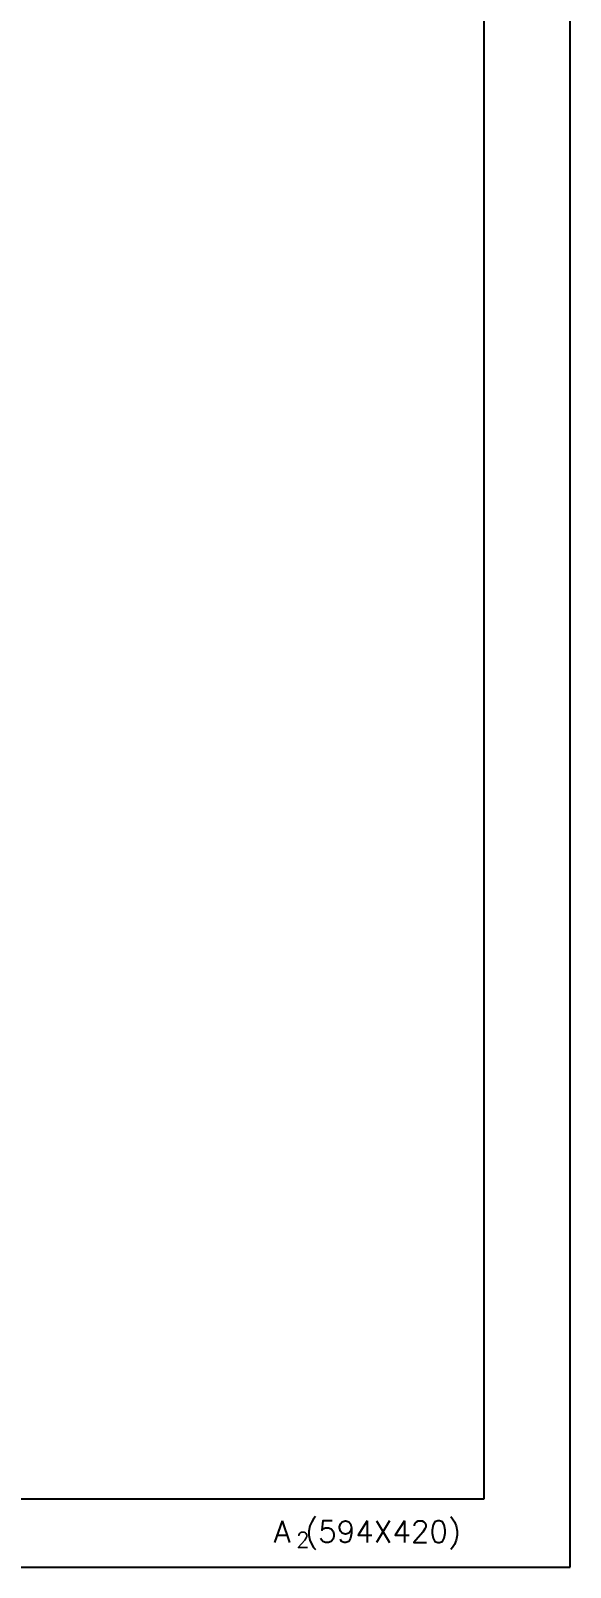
# Model space of a CAD drawing. Extents: x 7586 to 8180, y -5808 to -5388.
# Drawn here: x 8093.2 to 8180.5, y -5808.1 to -5559.5 of the extents above; entities that cross this region are included whole.
import ezdxf

# ---------------------------------------------------------------- set-up
doc = ezdxf.new("R2010")
doc.units = 0
doc.header["$LTSCALE"] = 7
doc.header["$MEASUREMENT"] = 0
doc.layers.get('0').update_dxf_attribs({"color": 2, "linetype": 'CONTINUOUS'})
doc.styles.add('GHS', font='ROMANS.shx', dxfattribs={"bigfont": 'GHS.shx'})

# ---------------------------------------------------------------- blocks, each defined once
blk = doc.blocks.new('BORDER')
for p, q in [((1, 0), (1, 1)), ((0, 0), (1, 0))]:
    blk.add_line(p, q)

msp = doc.modelspace()

# ---------------------------------------------------------------- linework, layer by layer
at = {"color": 4}
for p, q in [((8166.5, -5407.09), (8166.5, -5797.09)), ((8166.5, -5797.09), (7617.5, -5797.09))]:
    msp.add_line(p, q, dxfattribs=at)

# ---------------------------------------------------------------- block references
at = {"xscale": 594, "yscale": 420, "zscale": 594}
msp.add_blockref('BORDER', (7586.5, -5808.09), dxfattribs=at)

# ---------------------------------------------------------------- texts
at = {"color": 7, "style": 'GHS'}
for s, height, p in [('A (594X420)', 3.5, (8132.51, -5804.06)), ('2', 2.5, (8136.16, -5804.89))]:
    msp.add_text(s, height=height, dxfattribs=at).set_placement(p)

doc.saveas('drawing.dxf')
